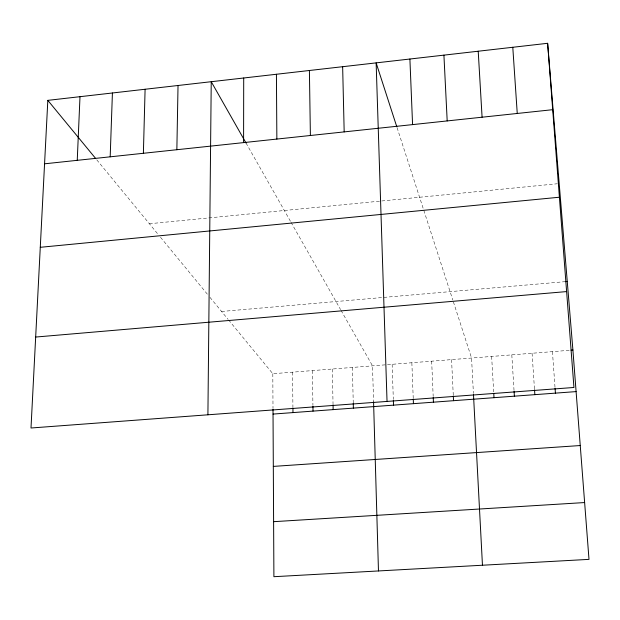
<?xml version="1.0" encoding="UTF-8"?>
<svg xmlns="http://www.w3.org/2000/svg" width="620" height="620" viewBox="0 0 620 620"><rect width="100%" height="100%" fill="white"/><g stroke="black" fill="none" stroke-linecap="round" stroke-linejoin="round"><path stroke-width="0.46" stroke-dasharray="3.1 2.33" d="M149.381 223.743L557.303 183.76M221.58 311.472L565.355 281.643M228.602 319.998L272.815 373.721L569.183 350.331M96.782 159.844L158.704 235.081M160.495 237.251L207.568 294.446M209.947 297.337L228.036 319.308M246.024 143.003L290.555 221.456M291.036 222.301L340.62 309.651M341.062 310.434L372.519 365.854L373.565 401.876M397.094 127.712L452.802 300.034M453.383 301.832L471.557 358.035L473.417 393.452M552.443 351.656L555.009 387.345M532.076 353.26L534.471 388.887M511.81 354.857L514.027 390.414M491.637 356.454L493.675 391.933M451.561 359.615L453.259 394.963M431.667 361.181L433.186 396.459M411.858 362.747L413.214 397.955M392.142 364.304L393.328 399.443M352.392 367.443L353.26 403.387M332.359 369.024L333.033 403.821M312.418 370.597L312.929 405.325M292.57 372.163L292.927 407.782M272.815 373.721L273.002 408.309"/><path stroke-width="0.93" d="M243.59 142.608L243.706 77.996M207.909 414.796L211.234 81.708L246.024 143.003M176.855 149.715L178.033 85.498M143.383 153.28L145.096 89.257M110.182 156.821L112.422 92.985M77.244 160.324L79.996 96.689M47.825 100.362L31 428.002L573.95 387.477L547.63 43.299L47.825 100.362L95.55 158.348M44.562 163.812L552.707 109.686M40.277 247.303L559.403 197.23M565.355 281.643L567.254 281.472M35.673 337.048L566.618 291.586M571.043 350.184L572.903 350.037L589 559.372L273.901 576.701L273.009 409.27M273.033 414.075L576.096 391.6M273.312 466.403L580.243 445.54M273.606 521.676L584.629 502.557M396.8 126.798L376.138 62.884L387.035 401.427M547.63 43.299L572.903 350.037M555.078 388.314L555.427 393.134M512.787 47.283L517.25 113.46M534.533 389.848L534.859 394.661M514.081 391.375L514.383 396.18M478.214 51.227L482.081 117.203M493.784 393.855L494.008 397.691M473.471 394.413L482.461 565.231M443.92 55.141L447.19 120.923M453.305 395.917L453.53 400.69M433.233 397.412L433.434 402.186M409.897 59.024L412.579 124.612M413.246 398.908L413.432 403.667M393.359 400.396L393.522 405.139M373.565 401.876L378.471 570.95M353.26 403.387L353.377 408.123M342.643 66.704L344.178 131.897M333.056 404.782L333.149 409.618M309.403 70.502L310.387 135.493M312.945 406.286L313.015 411.114M292.942 408.75L292.981 412.594M276.427 74.26L276.861 139.066"/></g></svg>
